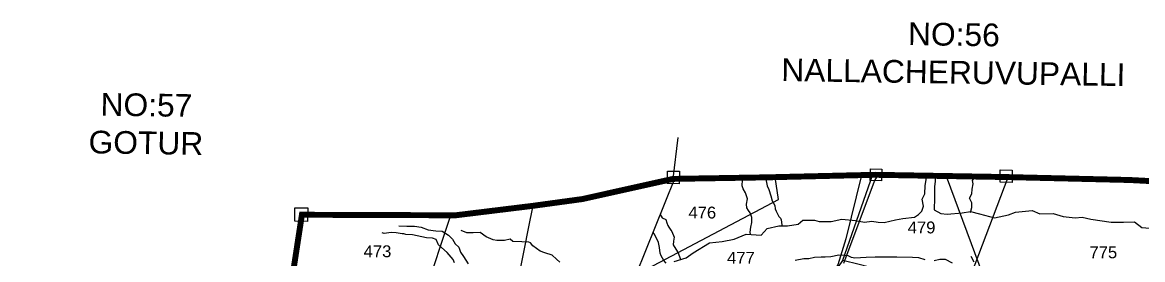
# Model space of a CAD drawing. Header units: inches. Extents: x 204181 to 273365, y 1587708 to 1600456.
# Drawn here: x 211277 to 213162, y 1597895 to 1598295 of the extents above; entities that cross this region are included whole.
import ezdxf

# ---------------------------------------------------------------- set-up
doc = ezdxf.new("R2010")
doc.units = ezdxf.units.IN
doc.header["$LTSCALE"] = 15
doc.header["$MEASUREMENT"] = 0
doc.linetypes.add('HIDDEN2', pattern=[0.1875, 0.125, -0.0625])
for name, color, linetype in [('BOUNDRY STONES', 240, 'Continuous'), ('DIMENSION', 7, 'Continuous'), ('PLOT NOS', 7, 'Continuous'), ('PLOTS', 7, 'Continuous'), ('ROADS', 1, 'Continuous'), ('STREAMS', 4, 'Continuous'), ('VILLAGE BOUNDRY', 5, 'Continuous')]:
    doc.layers.add(name, color=color, linetype=linetype)
doc.styles.get("Standard").update_dxf_attribs({"font": 'arial.ttf'})

msp = doc.modelspace()

# ---------------------------------------------------------------- linework, layer by layer
at = {"layer": 'BOUNDRY STONES'}
msp.add_lwpolyline([(212371.9, 1598031.4), (212380.5, 1598100.9)], dxfattribs=at)
for points in [[(212362.4, 1598044.6), (212382.5, 1598044.3), (212382.2, 1598023.1), (212362.1, 1598023.4)], [(212703.9, 1598048.1), (212723.1, 1598047.8), (212722.8, 1598028.4), (212703.6, 1598028.7)], [(212922.5, 1598046.5), (212942.8, 1598046.2), (212942.5, 1598025.4), (212922.2, 1598025.7)], [(211735.7, 1597982.9), (211757.3, 1597982.6), (211757, 1597959.9), (211735.3, 1597960.2)]]:
    msp.add_lwpolyline(points, close=True, dxfattribs=at)
at = {"layer": 'PLOTS'}
for points in [[(212374.5, 1598031.4), (212309.2, 1597870.1), (212171.2, 1597756.9), (212080.7, 1597686.4), (212094.3, 1597775), (212131.7, 1597961.7), (212136.6, 1597986.1)], [(212689.2, 1598037.8), (212662.8, 1597930.3), (212649.4, 1597886.4), (212532.4, 1597716.4), (212493.5, 1597655.4), (212382.3, 1597510.9), (212327.2, 1597445.9), (212276.1, 1597297.3), (212243.1, 1597305), (212233.3, 1597283.8), (212216.7, 1597193.5), (212187.1, 1597126.1), (212173.6, 1597085.6), (212144.3, 1596983)], [(212228.8, 1597673.8), (212309.2, 1597870.1), (212549.2, 1597996.5), (212544, 1598034.4)], [(212659.3, 1597889.7), (212710.8, 1598027.6), (212716.8, 1598038.2)], [(212821.4, 1597728.6), (212861.7, 1597838.8), (212936, 1598034.4)], [(211953.7, 1597836.5), (211997.8, 1597970.1)]]:
    msp.add_lwpolyline(points, dxfattribs=at)
at = {"layer": 'ROADS', "color": 1}
for points in [[(212707.6, 1598038.2), (212657.2, 1597894), (212567.2, 1597763.3), (212499.1, 1597656.4), (212404.8, 1597532.5), (212330.5, 1597442.6), (212278.2, 1597290.6), (212237.8, 1597296.3)], [(212831.2, 1598036.2), (212893.7, 1597868.3), (212965.6, 1597755.3), (212908, 1597775.9), (212814.2, 1597825.3), (212744.8, 1597872.1), (212676.1, 1597889.2), (212657.2, 1597894)]]:
    msp.add_lwpolyline(points, dxfattribs=at)
at = {"layer": 'STREAMS'}
for points in [[(212373.6, 1597892.5), (212394.1, 1597898.5), (212406, 1597906.7), (212433, 1597923.8), (212454.7, 1597926.1), (212474.6, 1597929.9), (212494.8, 1597938.2), (212520, 1597936.9), (212530.5, 1597947.7), (212549.9, 1597952.6), (212564.2, 1597952.4), (212582.4, 1597955.3), (212590.5, 1597962), (212609.7, 1597962), (212618, 1597959.9), (212638.2, 1597959.6), (212656, 1597963.7), (212679, 1597961.6), (212694.1, 1597958.8), (212706.2, 1597960.3), (212717.1, 1597958.5), (212726.9, 1597957.7), (212746.2, 1597962.3), (212758.3, 1597964.5), (212778.4, 1597966.7), (212784.8, 1597971.5), (212790.6, 1597977.2), (212793.6, 1597985.5), (212790.9, 1597997), (212795.7, 1598006.1), (212796.2, 1598020.2), (212798.8, 1598036.4)], [(212502.1, 1597938), (212501.5, 1597941.9), (212502.8, 1597950.3), (212504.6, 1597958), (212504.3, 1597966.4), (212501.5, 1597974), (212498.9, 1597978.2), (212496.1, 1597982.6), (212495.3, 1597988.7), (212496.9, 1597998), (212493.6, 1598007.7), (212489.8, 1598014.9), (212488.2, 1598019.5), (212488.5, 1598029.9), (212488.5, 1598033.2)], [(212527.4, 1598034.2), (212527.8, 1598030.9), (212529.4, 1598025.1), (212530.5, 1598019.8), (212533.2, 1598013.3), (212536.5, 1598003), (212538.6, 1597994.4), (212542.9, 1597986.4), (212543.7, 1597981.2), (212545.6, 1597976.8), (212547.5, 1597972.3), (212550.1, 1597967.9), (212552.6, 1597965.1), (212553.8, 1597962.4), (212554.9, 1597954.1), (212555.2, 1597952.5)], [(212813.5, 1598036.4), (212812.8, 1598027.5), (212811.8, 1598017.8), (212812.1, 1597999.4), (212811.2, 1597979.3), (212822.3, 1597973.2), (212833.2, 1597972.1), (212858.5, 1597974.1), (212872.4, 1597976.7), (212887.8, 1597972.8), (212913, 1597966.1), (212936.6, 1597970.9), (212948.2, 1597975.6), (212976.4, 1597978.1), (212988.9, 1597972.4), (213011.6, 1597973.3), (213028.5, 1597968.1), (213048.6, 1597965.8), (213060.4, 1597966.8), (213075, 1597963.4), (213109, 1597958.4), (213129.8, 1597958.4), (213148.1, 1597959.3), (213160.9, 1597949.3), (213181.2, 1597947.8)], [(212872.6, 1597974.6), (212874.7, 1597983.2), (212874.6, 1597991.3), (212870.6, 1597999.2), (212874.8, 1598006.4), (212875.2, 1598014.2), (212876.8, 1598023.1), (212875.7, 1598028.6), (212878.9, 1598033.5), (212879.3, 1598036.1)], [(212350.2, 1597971.5), (212353.5, 1597965.9), (212359.6, 1597962.8), (212361.4, 1597957.5), (212363.2, 1597952.9), (212364.8, 1597949.9), (212368.4, 1597944.9), (212370, 1597942.6), (212374, 1597933.4), (212372.9, 1597926.7), (212372.2, 1597920.3), (212376.6, 1597913.3), (212380.5, 1597906.6), (212384.1, 1597897.2), (212384.5, 1597896)], [(211910.4, 1597952.2), (211924.1, 1597951.6), (211936.8, 1597952), (211948, 1597950.2), (211959.7, 1597945.5), (211972.8, 1597943.9), (211983.6, 1597943.6), (211994.2, 1597936.7), (212000.9, 1597930.1), (212005, 1597922.3), (212011.2, 1597916.4), (212014.2, 1597908), (212019.1, 1597900.8), (212027.4, 1597888.3)], [(212004.2, 1597890.3), (212001.7, 1597895.5), (211992, 1597907.6), (211977.2, 1597920.6), (211973.4, 1597929.5), (211967, 1597931.7), (211956.9, 1597932), (211933.4, 1597937.1), (211922.3, 1597937.7), (211919, 1597938.6), (211916.3, 1597939.1), (211905.8, 1597940.3), (211897.5, 1597941.2), (211885.9, 1597939.7), (211882.3, 1597940.4)], [(212181.2, 1597891.1), (212175.8, 1597896.2), (212168.4, 1597903.1), (212156.4, 1597906.7), (212148.4, 1597909.8), (212135.7, 1597918.5), (212131.9, 1597923.6), (212129, 1597924.6), (212117.5, 1597925.5), (212102.5, 1597925.8), (212097.6, 1597929.9), (212088.5, 1597927.5), (212075.2, 1597927.4), (212069.3, 1597928.9), (212065.3, 1597930.6), (212057.4, 1597933.9), (212047.4, 1597940.9), (212035.6, 1597940.4), (212025.1, 1597940.4), (212015.4, 1597944.6)], [(212360.2, 1597889.5), (212356.5, 1597893.7), (212352, 1597901.7), (212350.1, 1597906.4), (212349.1, 1597916.1), (212347.4, 1597924.5), (212344.8, 1597930.2), (212340.1, 1597938.8), (212338.4, 1597941.1)], [(212795.9, 1597895.1), (212785.3, 1597898.6), (212774.8, 1597899.1), (212748.6, 1597899.5), (212737, 1597899.5), (212712, 1597899.8), (212697.1, 1597898.9), (212677.8, 1597897.8), (212672, 1597898.9), (212666.4, 1597901.6), (212659.8, 1597902.6), (212650.7, 1597902.7), (212637.6, 1597900.2), (212628.1, 1597899.4), (212621, 1597899.5), (212610.1, 1597898.9), (212600.1, 1597896.7), (212592.2, 1597896.5), (212577.5, 1597894)], [(212842.3, 1597889.5), (212830.6, 1597895.5), (212820.9, 1597895.7), (212811.5, 1597893.6)], [(212873.1, 1597901.1), (212878.1, 1597891.7)]]:
    msp.add_lwpolyline(points, dxfattribs=at)
at = {"layer": 'VILLAGE BOUNDRY', "color": 5, "linetype": 'HIDDEN2', "ltscale": 20, "const_width": 10}
msp.add_lwpolyline([(211210.6, 1597817.1), (211310.7, 1597803.3), (211403.8, 1597792.4), (211562.1, 1597764), (211698.2, 1597741.1), (211725.5, 1597828.2), (211747.4, 1597971), (212006.1, 1597970.1), (212135.8, 1597986), (212219.1, 1597997.4), (212371.9, 1598031.4), (212529.1, 1598034), (212711.9, 1598038.3), (212932.1, 1598034.5), (213141.3, 1598029.5), (213352.9, 1598018.1)], dxfattribs=at)

# ---------------------------------------------------------------- texts
at = {"layer": 'DIMENSION', "color": 1, "char_height": 38.244, "width": 468.998, "attachment_point": 2, "rotation": 359.1609}
for s, insert in [('\\pxqc;NO:56\\PNALLACHERUVUPALLI ', (212844.8, 1598293.9)), ('\\pxqc;NO:57\\PGOTUR ', (211486.1, 1598175.1))]:
    msp.add_mtext(s, dxfattribs=dict(at, insert=insert))
at = {"layer": 'PLOT NOS'}
for s, p in [('476', (212397.8, 1597964.7)), ('479', (212766.8, 1597939.6)), ('473', (211851.3, 1597899.5)), ('477', (212462.8, 1597888.5)), ('775', (213072.6, 1597897.7))]:
    msp.add_text(s, height=20, dxfattribs=at).set_placement(p)

doc.saveas('drawing.dxf')
